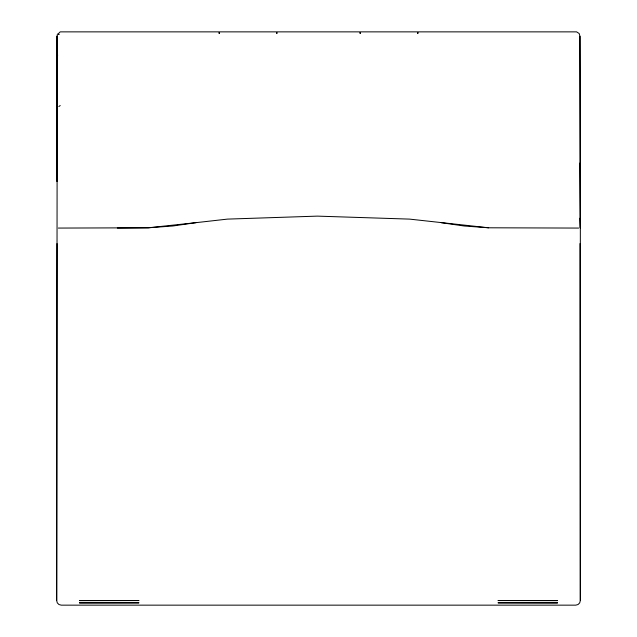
<?xml version="1.0" encoding="UTF-8"?>
<svg xmlns="http://www.w3.org/2000/svg" width="637" height="637" viewBox="0 0 637 637"><rect width="100%" height="100%" fill="white"/><g stroke="black" fill="none" stroke-linecap="round" stroke-linejoin="round"><path stroke-width="0.96" d="M57.011 243.557L56.685 600.587L57.298 602.873L58.962 604.537L61.248 605.15L575.752 605.15L578.038 604.537L579.702 602.873L580.315 600.587L580.339 228.07L579.949 36.293L579.184 33.538L576.628 31.866L60.372 31.866L59.13 32.606M579.949 36.293L580.339 228.07L579.989 218.196M57.234 34.637L56.685 600.587M58.851 106.53L60.228 105.551M578.659 228.07L488.651 227.791L409.551 219.112L317.377 216.126L227.449 219.112L195.822 222.679L172.786 226L148.349 227.791L58.341 228.07M195.822 222.679L148.349 227.791L117.343 228.07M488.651 227.791L464.214 226L441.178 222.679M57.059 56.104L57.051 36.293L57.577 56.08M57.051 36.293L57.115 181.449L57.051 36.293L57.521 56.152M579.989 162.984L580.339 228.07M580.315 600.587L579.989 243.557M360.16 32.535L360.152 33.411L360.16 32.535M417.832 32.535L417.824 33.411L417.832 32.535M59.114 34.119L57.959 33.944L59.114 34.119M219.2 33.411L219.168 32.535L219.176 33.411M276.872 33.411L276.84 32.535L276.848 33.411M138.842 600.548L79.49 600.587L138.842 600.548M557.51 600.587L498.158 600.548L557.51 600.587M138.842 602.833L79.49 602.873L138.842 602.833M557.51 602.873L498.158 602.833L557.51 602.873"/></g></svg>
